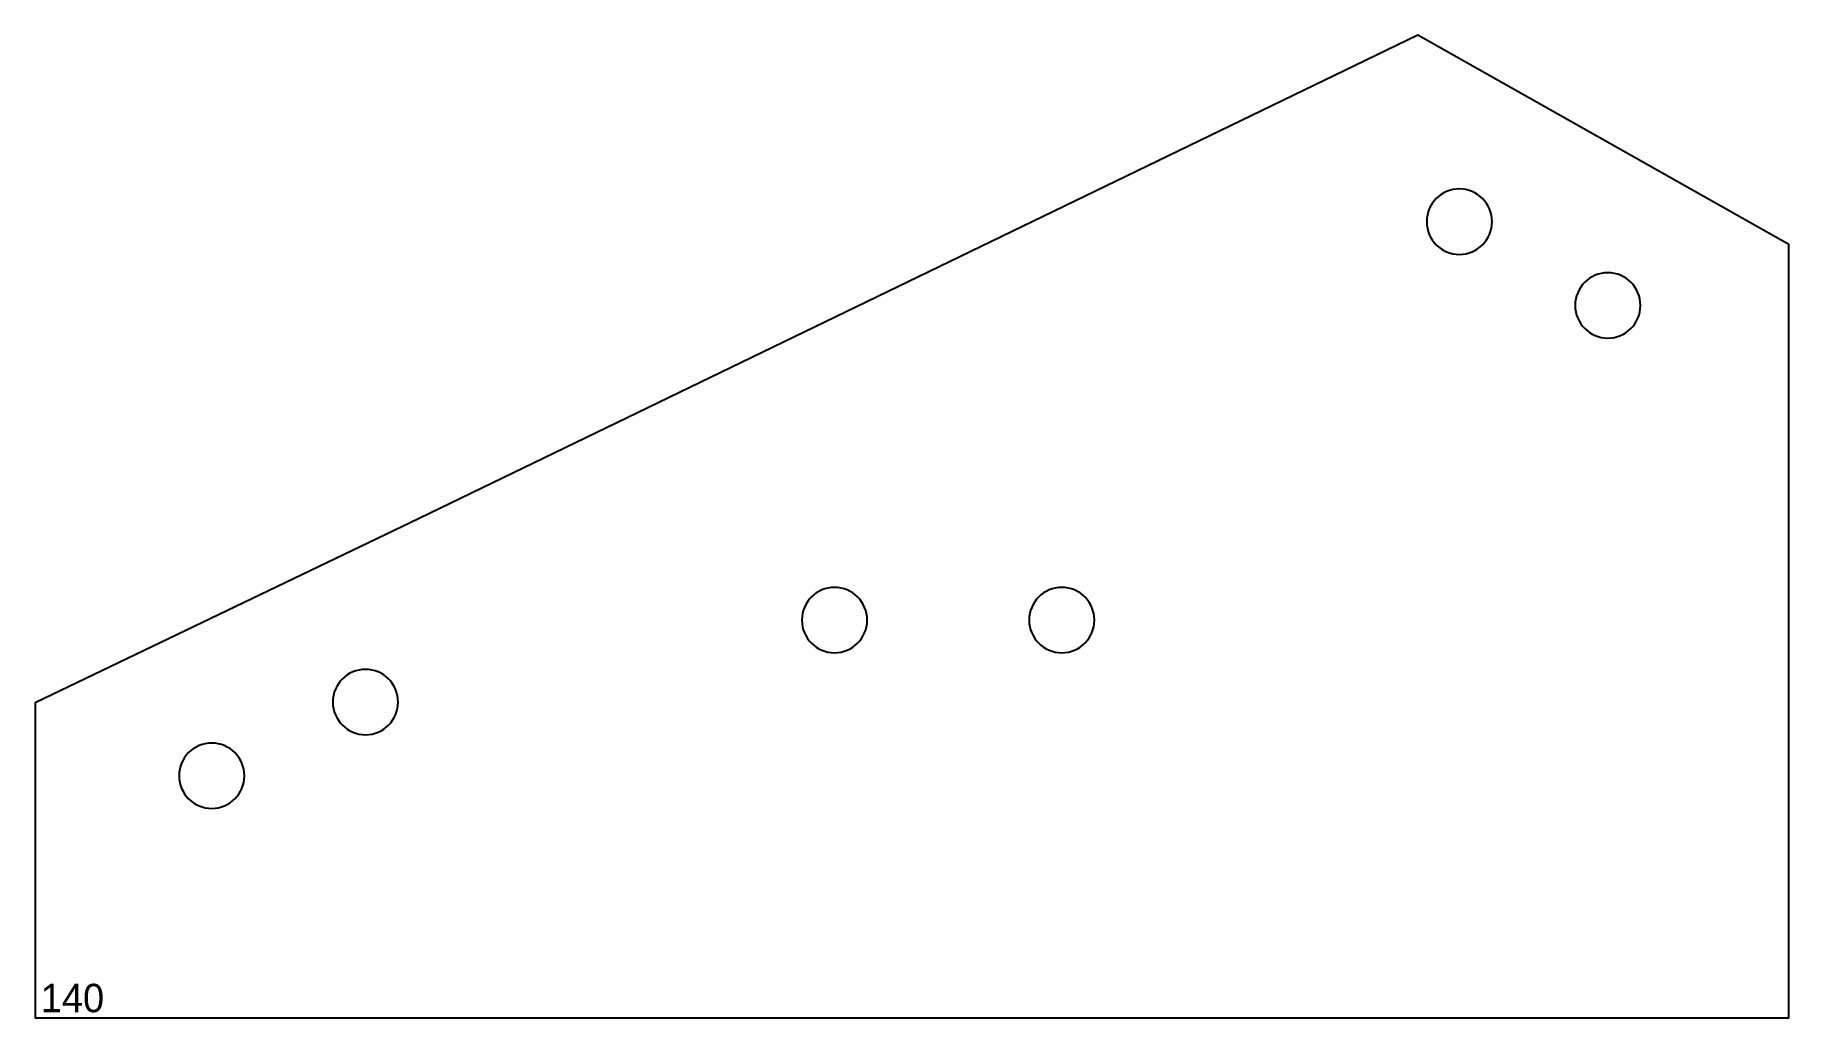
# Model space of a CAD drawing. Header units: millimetres. Extents: x 0 to 617, y 0 to 346.
import ezdxf

# ---------------------------------------------------------------- set-up
doc = ezdxf.new("R2010")
doc.units = ezdxf.units.MM
doc.header["$MEASUREMENT"] = 0
for name, color, linetype in [('ВнешнийКонтур', 7, 'Continuous'), ('Нумерация', 7, 'Continuous'), ('Отверстие', 7, 'Continuous')]:
    doc.layers.add(name, color=color, linetype=linetype)

msp = doc.modelspace()

# ---------------------------------------------------------------- linework, layer by layer
at = {"layer": 'ВнешнийКонтур', "color": 0, "linetype": 'Continuous'}
msp.add_lwpolyline([(135.25, 175.7), (0, 110.85), (0, 0), (617.38, 0), (617.38, 272.2), (486.72, 345.87)], close=True, dxfattribs=at)
at = {"layer": 'Отверстие', "color": 0, "linetype": 'Continuous'}
for points in [[(512.86, 280.21, 1), (489.86, 280.21, 1), (512.86, 280.21)], [(565.12, 250.74, 1), (542.12, 250.74, 1), (565.12, 250.74)], [(292.91, 140, 1), (269.91, 140, 1), (292.91, 140)], [(372.91, 140, 1), (349.91, 140, 1), (372.91, 140)], [(127.8, 111.16, 1), (104.8, 111.16, 1), (127.8, 111.16)], [(73.69, 85.22, 1), (50.69, 85.22, 1), (73.69, 85.22)]]:
    msp.add_lwpolyline(points, format="xyb", dxfattribs=at)

# ---------------------------------------------------------------- texts
at = {"layer": 'Нумерация', "color": 0, "linetype": 'Continuous'}
msp.add_text('140', height=10, dxfattribs=at).set_placement((2, 2))

doc.saveas('drawing.dxf')
